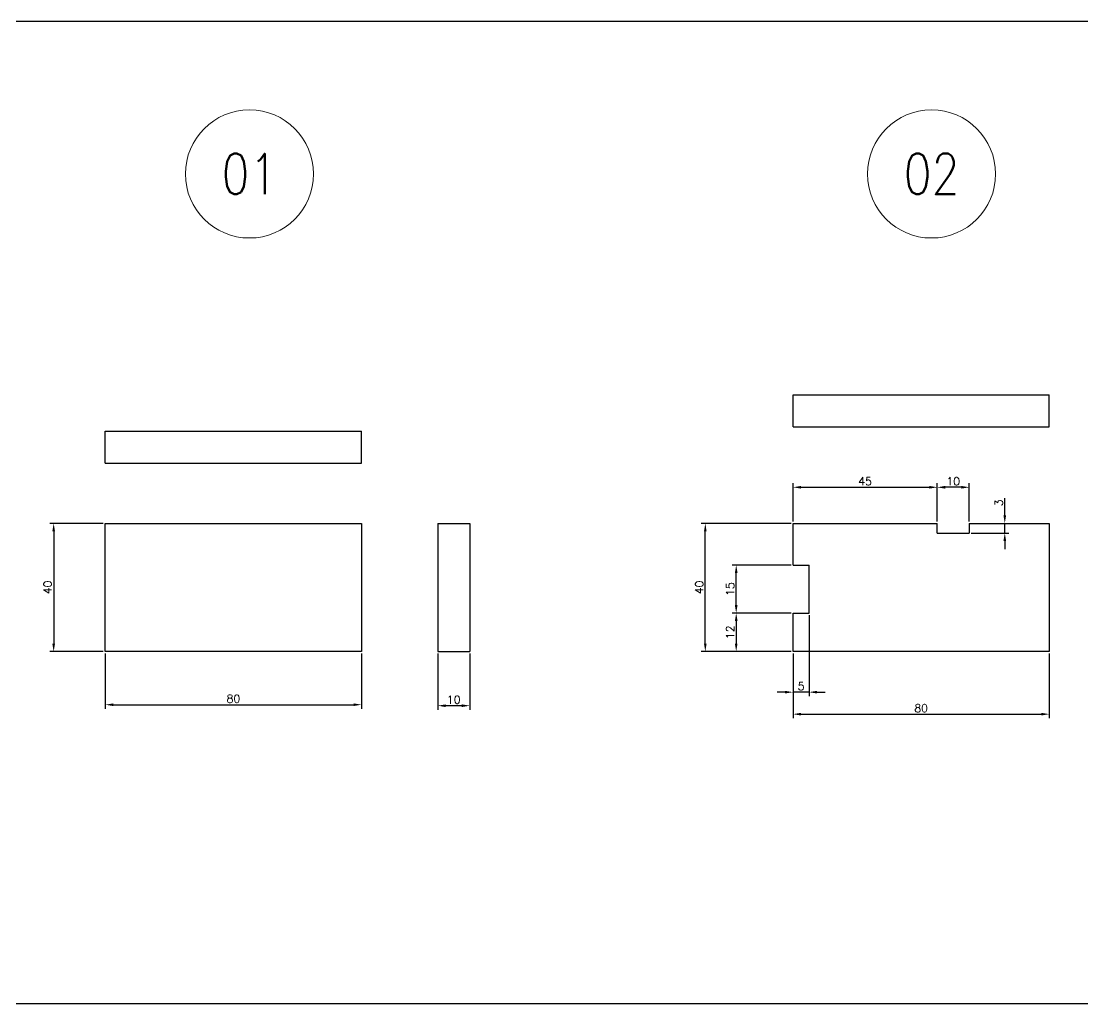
# Model space of a CAD drawing. Header units: millimetres. Extents: x 6260 to 8547, y 5314 to 5985.
# Drawn here: x 6590.3 to 6921.7, y 5314.5 to 5621.3 of the extents above; entities that cross this region are included whole.
import ezdxf
from ezdxf.enums import TextEntityAlignment as Align

# ---------------------------------------------------------------- set-up
doc = ezdxf.new("R2010")
doc.units = ezdxf.units.MM
doc.layers.add('05_Datum&CARLine', color=1, linetype='Continuous', lineweight=9)
doc.layers.add('22_Text', color=2, linetype='Continuous', lineweight=20)
doc.styles.get("Standard").update_dxf_attribs({"font": 'romans.shx', "bigfont": 'whgtxt.shx'})
doc.dimstyles.new('ISO-25', dxfattribs={"dimtxt": 2.5, "dimasz": 2.5, "dimexe": 1.25, "dimexo": 0.625, "dimtad": 1, "dimtxsty": 'Standard', "dimcen": 2.5, "dimadec": 0, "dimazin": 0, "dimtfac": 1, "dimtmove": 0, "dimatfit": 3, "dimfxl": 1, "dimarcsym": 0})

# ---------------------------------------------------------------- blocks, each defined once
blk = doc.blocks.new('*D368')
at = {"color": 0, "lineweight": -2, "transparency": 16777216}
for p, q in [((6616.53, 5423.87), (6616.53, 5406.64)), ((6696.53, 5423.87), (6696.53, 5406.64)), ((6619.03, 5407.89), (6694.03, 5407.89))]:
    blk.add_line(p, q, dxfattribs=at)
at = {"color": 0, "transparency": 16777216}
for points in [[(6619.03, 5408.3), (6619.03, 5407.47), (6616.53, 5407.89)], [(6694.03, 5408.3), (6694.03, 5407.47), (6696.53, 5407.89)]]:
    blk.add_solid(points, dxfattribs=at)
at = {"layer": 'Defpoints', "color": 0, "transparency": 16777216}
for p in [(6616.53, 5424.5), (6696.53, 5424.5), (6696.53, 5407.89)]:
    blk.add_point(p, dxfattribs=at)
at = {"color": 0, "transparency": 16777216, "insert": (6656.53, 5409.76), "char_height": 2.5, "attachment_point": 5}
blk.add_mtext('80', dxfattribs=at)
blk = doc.blocks.new('*D369')
at = {"color": 0, "lineweight": -2, "transparency": 16777216}
for p, q in [((6720.32, 5423.87), (6720.32, 5406.33)), ((6730.32, 5423.87), (6730.32, 5406.33)), ((6727.82, 5407.58), (6722.82, 5407.58))]:
    blk.add_line(p, q, dxfattribs=at)
at = {"color": 0, "transparency": 16777216}
for points in [[(6722.82, 5408), (6722.82, 5407.16), (6720.32, 5407.58)], [(6727.82, 5408), (6727.82, 5407.16), (6730.32, 5407.58)]]:
    blk.add_solid(points, dxfattribs=at)
at = {"layer": 'Defpoints', "color": 0, "transparency": 16777216}
for p in [(6720.32, 5424.5), (6730.32, 5424.5), (6720.32, 5407.58)]:
    blk.add_point(p, dxfattribs=at)
at = {"color": 0, "transparency": 16777216, "insert": (6725.32, 5409.45), "char_height": 2.5, "attachment_point": 5}
blk.add_mtext('10', dxfattribs=at)
blk = doc.blocks.new('*D354')
at = {"color": 0, "lineweight": -2, "transparency": 16777216}
for p, q in [((6615.9, 5464.5), (6599.16, 5464.5)), ((6600.41, 5462), (6600.41, 5427)), ((6615.9, 5424.5), (6599.16, 5424.5))]:
    blk.add_line(p, q, dxfattribs=at)
at = {"color": 0, "transparency": 16777216}
for points in [[(6599.99, 5462), (6600.83, 5462), (6600.41, 5464.5)], [(6599.99, 5427), (6600.83, 5427), (6600.41, 5424.5)]]:
    blk.add_solid(points, dxfattribs=at)
at = {"layer": 'Defpoints', "color": 0, "transparency": 16777216}
for p in [(6616.53, 5464.5), (6600.41, 5424.5), (6616.53, 5424.5)]:
    blk.add_point(p, dxfattribs=at)
at = {"color": 0, "transparency": 16777216, "insert": (6598.53, 5444.5), "char_height": 2.5, "attachment_point": 5, "rotation": 90}
blk.add_mtext('40', dxfattribs=at)
blk = doc.blocks.new('*D355')
at = {"color": 0, "lineweight": -2, "transparency": 16777216}
for p, q in [((6830.65, 5436.5), (6812.27, 5436.5)), ((6813.52, 5434), (6813.52, 5427)), ((6830.65, 5424.5), (6812.27, 5424.5))]:
    blk.add_line(p, q, dxfattribs=at)
at = {"color": 0, "transparency": 16777216}
for points in [[(6813.1, 5434), (6813.94, 5434), (6813.52, 5436.5)], [(6813.1, 5427), (6813.94, 5427), (6813.52, 5424.5)]]:
    blk.add_solid(points, dxfattribs=at)
at = {"layer": 'Defpoints', "color": 0, "transparency": 16777216}
for p in [(6831.27, 5436.5), (6813.52, 5424.5), (6831.27, 5424.5)]:
    blk.add_point(p, dxfattribs=at)
at = {"color": 0, "transparency": 16777216, "insert": (6811.64, 5430.5), "char_height": 2.5, "attachment_point": 5, "rotation": 90}
blk.add_mtext('12', dxfattribs=at)
blk = doc.blocks.new('*D356')
at = {"color": 0, "lineweight": -2, "transparency": 16777216}
for p, q in [((6830.65, 5451.5), (6812.27, 5451.5)), ((6813.52, 5439), (6813.52, 5449)), ((6830.65, 5436.5), (6812.27, 5436.5))]:
    blk.add_line(p, q, dxfattribs=at)
at = {"color": 0, "transparency": 16777216}
for points in [[(6813.1, 5449), (6813.94, 5449), (6813.52, 5451.5)], [(6813.1, 5439), (6813.94, 5439), (6813.52, 5436.5)]]:
    blk.add_solid(points, dxfattribs=at)
at = {"layer": 'Defpoints', "color": 0, "transparency": 16777216}
for p in [(6813.52, 5451.5), (6831.27, 5451.5), (6831.27, 5436.5)]:
    blk.add_point(p, dxfattribs=at)
at = {"color": 0, "transparency": 16777216, "insert": (6811.64, 5444), "char_height": 2.5, "attachment_point": 5, "rotation": 90}
blk.add_mtext('15', dxfattribs=at)
blk = doc.blocks.new('*D357')
at = {"color": 0, "lineweight": -2, "transparency": 16777216}
for p, q in [((6836.27, 5435.87), (6836.27, 5410.56)), ((6831.27, 5423.87), (6831.27, 5410.56)), ((6828.77, 5411.81), (6826.27, 5411.81)), ((6836.27, 5411.81), (6831.27, 5411.81)), ((6838.77, 5411.81), (6841.27, 5411.81))]:
    blk.add_line(p, q, dxfattribs=at)
at = {"color": 0, "transparency": 16777216}
for points in [[(6828.77, 5412.22), (6828.77, 5411.39), (6831.27, 5411.81)], [(6838.77, 5412.22), (6838.77, 5411.39), (6836.27, 5411.81)]]:
    blk.add_solid(points, dxfattribs=at)
at = {"layer": 'Defpoints', "color": 0, "transparency": 16777216}
for p in [(6836.27, 5436.5), (6831.27, 5424.5), (6831.27, 5411.81)]:
    blk.add_point(p, dxfattribs=at)
at = {"color": 0, "transparency": 16777216, "insert": (6833.77, 5413.68), "char_height": 2.5, "attachment_point": 5}
blk.add_mtext('5', dxfattribs=at)
blk = doc.blocks.new('*D358')
at = {"color": 0, "lineweight": -2, "transparency": 16777216}
for p, q in [((6831.27, 5465.12), (6831.27, 5477.04)), ((6833.77, 5475.79), (6873.77, 5475.79)), ((6876.27, 5465.12), (6876.27, 5477.04))]:
    blk.add_line(p, q, dxfattribs=at)
at = {"color": 0, "transparency": 16777216}
for points in [[(6833.77, 5476.21), (6833.77, 5475.37), (6831.27, 5475.79)], [(6873.77, 5476.21), (6873.77, 5475.37), (6876.27, 5475.79)]]:
    blk.add_solid(points, dxfattribs=at)
at = {"layer": 'Defpoints', "color": 0, "transparency": 16777216}
for p in [(6876.27, 5475.79), (6831.27, 5464.5), (6876.27, 5464.5)]:
    blk.add_point(p, dxfattribs=at)
at = {"color": 0, "transparency": 16777216, "insert": (6853.77, 5477.66), "char_height": 2.5, "attachment_point": 5}
blk.add_mtext('45', dxfattribs=at)
blk = doc.blocks.new('*D363')
at = {"color": 0, "lineweight": -2, "transparency": 16777216}
for p, q in [((6876.27, 5465.12), (6876.27, 5477.04)), ((6883.77, 5475.79), (6878.77, 5475.79)), ((6886.27, 5465.12), (6886.27, 5477.04))]:
    blk.add_line(p, q, dxfattribs=at)
at = {"color": 0, "transparency": 16777216}
for points in [[(6878.77, 5476.21), (6878.77, 5475.37), (6876.27, 5475.79)], [(6883.77, 5476.21), (6883.77, 5475.37), (6886.27, 5475.79)]]:
    blk.add_solid(points, dxfattribs=at)
at = {"layer": 'Defpoints', "color": 0, "transparency": 16777216}
for p in [(6876.27, 5475.79), (6876.27, 5464.5), (6886.27, 5464.5)]:
    blk.add_point(p, dxfattribs=at)
at = {"color": 0, "transparency": 16777216, "insert": (6881.27, 5477.66), "char_height": 2.5, "attachment_point": 5}
blk.add_mtext('10', dxfattribs=at)
blk = doc.blocks.new('*D364')
at = {"color": 0, "lineweight": -2, "transparency": 16777216}
for p, q in [((6897.38, 5467), (6897.38, 5472.41)), ((6886.9, 5464.5), (6898.63, 5464.5)), ((6897.38, 5461.5), (6897.38, 5464.5)), ((6886.9, 5461.5), (6898.63, 5461.5)), ((6897.38, 5459), (6897.38, 5456.5))]:
    blk.add_line(p, q, dxfattribs=at)
at = {"color": 0, "transparency": 16777216}
for points in [[(6896.96, 5467), (6897.79, 5467), (6897.38, 5464.5)], [(6896.96, 5459), (6897.79, 5459), (6897.38, 5461.5)]]:
    blk.add_solid(points, dxfattribs=at)
at = {"layer": 'Defpoints', "color": 0, "transparency": 16777216}
for p in [(6886.27, 5464.5), (6886.27, 5461.5), (6897.38, 5461.5)]:
    blk.add_point(p, dxfattribs=at)
at = {"color": 0, "transparency": 16777216, "insert": (6895.5, 5470.95), "char_height": 2.5, "attachment_point": 5, "rotation": 90}
blk.add_mtext('3', dxfattribs=at)
blk = doc.blocks.new('*D365')
at = {"color": 0, "lineweight": -2, "transparency": 16777216}
for p, q in [((6831.27, 5423.87), (6831.27, 5403.69)), ((6911.27, 5423.87), (6911.27, 5403.69)), ((6833.77, 5404.94), (6908.77, 5404.94))]:
    blk.add_line(p, q, dxfattribs=at)
at = {"color": 0, "transparency": 16777216}
for points in [[(6833.77, 5405.36), (6833.77, 5404.52), (6831.27, 5404.94)], [(6908.77, 5405.36), (6908.77, 5404.52), (6911.27, 5404.94)]]:
    blk.add_solid(points, dxfattribs=at)
at = {"layer": 'Defpoints', "color": 0, "transparency": 16777216}
for p in [(6831.27, 5424.5), (6911.27, 5424.5), (6911.27, 5404.94)]:
    blk.add_point(p, dxfattribs=at)
at = {"color": 0, "transparency": 16777216, "insert": (6871.27, 5406.81), "char_height": 2.5, "attachment_point": 5}
blk.add_mtext('80', dxfattribs=at)
blk = doc.blocks.new('*D366')
at = {"color": 0, "lineweight": -2, "transparency": 16777216}
for p, q in [((6830.65, 5464.5), (6802.63, 5464.5)), ((6803.88, 5427), (6803.88, 5462)), ((6830.65, 5424.5), (6802.63, 5424.5))]:
    blk.add_line(p, q, dxfattribs=at)
at = {"color": 0, "transparency": 16777216}
for points in [[(6803.46, 5462), (6804.29, 5462), (6803.88, 5464.5)], [(6803.46, 5427), (6804.29, 5427), (6803.88, 5424.5)]]:
    blk.add_solid(points, dxfattribs=at)
at = {"layer": 'Defpoints', "color": 0, "transparency": 16777216}
for p in [(6803.88, 5464.5), (6831.27, 5464.5), (6831.27, 5424.5)]:
    blk.add_point(p, dxfattribs=at)
at = {"color": 0, "transparency": 16777216, "insert": (6802, 5444.5), "char_height": 2.5, "attachment_point": 5, "rotation": 90}
blk.add_mtext('40', dxfattribs=at)

msp = doc.modelspace()

# ---------------------------------------------------------------- linework, layer by layer
for p, q in [((6260.412, 5621.337), (8546.856, 5621.337)), ((8546.856, 5314.492), (6260.412, 5314.492))]:
    msp.add_line(p, q)
at = {"color": 3}
for p, q in [((6831.273, 5494.668), (6831.273, 5504.668)), ((6831.273, 5504.668), (6911.273, 5504.668)), ((6911.273, 5494.668), (6911.273, 5504.668)), ((6616.528, 5483.36), (6616.528, 5493.36)), ((6616.528, 5493.36), (6696.528, 5493.36)), ((6696.528, 5483.36), (6696.528, 5493.36)), ((6831.273, 5494.668), (6911.273, 5494.668)), ((6616.528, 5483.36), (6696.528, 5483.36)), ((6616.528, 5464.495), (6696.528, 5464.495)), ((6616.528, 5424.495), (6616.528, 5464.495)), ((6696.528, 5464.495), (6696.528, 5424.495)), ((6720.324, 5464.495), (6730.324, 5464.495)), ((6720.324, 5464.495), (6720.324, 5424.495)), ((6730.324, 5464.495), (6730.324, 5424.495)), ((6831.273, 5464.495), (6876.273, 5464.495)), ((6831.273, 5451.495), (6831.273, 5464.495)), ((6876.273, 5461.495), (6876.273, 5464.495)), ((6886.273, 5464.495), (6911.273, 5464.495)), ((6886.273, 5464.495), (6886.273, 5461.495)), ((6911.273, 5464.495), (6911.273, 5424.495)), ((6876.273, 5461.495), (6886.273, 5461.495)), ((6831.273, 5451.495), (6836.273, 5451.495)), ((6836.273, 5436.495), (6836.273, 5451.495)), ((6831.273, 5424.495), (6831.273, 5436.495)), ((6831.273, 5436.495), (6836.273, 5436.495)), ((6696.528, 5424.495), (6616.528, 5424.495)), ((6720.324, 5424.495), (6730.324, 5424.495)), ((6911.273, 5424.495), (6831.273, 5424.495))]:
    msp.add_line(p, q, dxfattribs=at)
at = {"layer": '05_Datum&CARLine'}
for centre in [(6661.551, 5573.64), (6874.509, 5573.64)]:
    msp.add_circle(centre, 20, dxfattribs=at)

# ---------------------------------------------------------------- texts
at = {"layer": '22_Text', "width": 0.8}
for s, p in [('01', (6661.551, 5573.64)), ('02', (6874.509, 5573.64))]:
    msp.add_text(s, height=12.675, dxfattribs=at).set_placement(p, align=Align.MIDDLE)

# ---------------------------------------------------------------- dimensions: what is measured, and where the dimension line sits
at = {"color": 1}
for base, p1, p2, picture, middle in [((6876.273, 5475.788), (6831.273, 5464.495), (6876.273, 5464.495), '*D358', (6853.773, 5477.663)), ((6876.273, 5475.788), (6886.273, 5464.495), (6876.273, 5464.495), '*D363', (6881.273, 5477.663)), ((6831.273, 5411.805), (6836.273, 5436.495), (6831.273, 5424.495), '*D357', (6833.773, 5413.68))]:
    dim = msp.add_linear_dim(base=base, p1=p1, p2=p2, dimstyle='ISO-25', dxfattribs=at)
    dim.commit()
    dim.dimension.update_dxf_attribs({"geometry": picture, "text_midpoint": middle})
dim = msp.add_linear_dim(base=(6897.376, 5461.495), p1=(6886.273, 5464.495), p2=(6886.273, 5461.495), angle=90, dimstyle='ISO-25', dxfattribs=at)
dim.commit()
dim.dimension.update_dxf_attribs({"geometry": '*D364', "text_midpoint": (6897.376, 5470.954), "dimtype": 160})
for base, p1, p2, picture, middle in [((6600.41, 5424.495), (6616.528, 5464.495), (6616.528, 5424.495), '*D354', (6598.535, 5444.495)), ((6803.878, 5464.495), (6831.273, 5424.495), (6831.273, 5464.495), '*D366', (6802.003, 5444.495))]:
    dim = msp.add_linear_dim(base=base, p1=p1, p2=p2, angle=90, dimstyle='ISO-25')
    dim.commit()
    dim.dimension.update_dxf_attribs({"geometry": picture, "text_midpoint": middle})
for base, p2, picture, middle in [((6813.519, 5451.495), (6831.273, 5451.495), '*D356', (6811.644, 5443.995)), ((6813.519, 5424.495), (6831.273, 5424.495), '*D355', (6811.644, 5430.495))]:
    dim = msp.add_linear_dim(base=base, p1=(6831.273, 5436.495), p2=p2, angle=90, dimstyle='ISO-25', dxfattribs=at)
    dim.commit()
    dim.dimension.update_dxf_attribs({"geometry": picture, "text_midpoint": middle})
for base, p1, p2, picture, middle in [((6696.528, 5407.887), (6616.528, 5424.495), (6696.528, 5424.495), '*D368', (6656.528, 5409.762)), ((6720.324, 5407.579), (6730.324, 5424.495), (6720.324, 5424.495), '*D369', (6725.324, 5409.454)), ((6911.273, 5404.939), (6831.273, 5424.495), (6911.273, 5424.495), '*D365', (6871.273, 5406.814))]:
    dim = msp.add_linear_dim(base=base, p1=p1, p2=p2, dimstyle='ISO-25')
    dim.commit()
    dim.dimension.update_dxf_attribs({"geometry": picture, "text_midpoint": middle})

doc.saveas('drawing.dxf')
